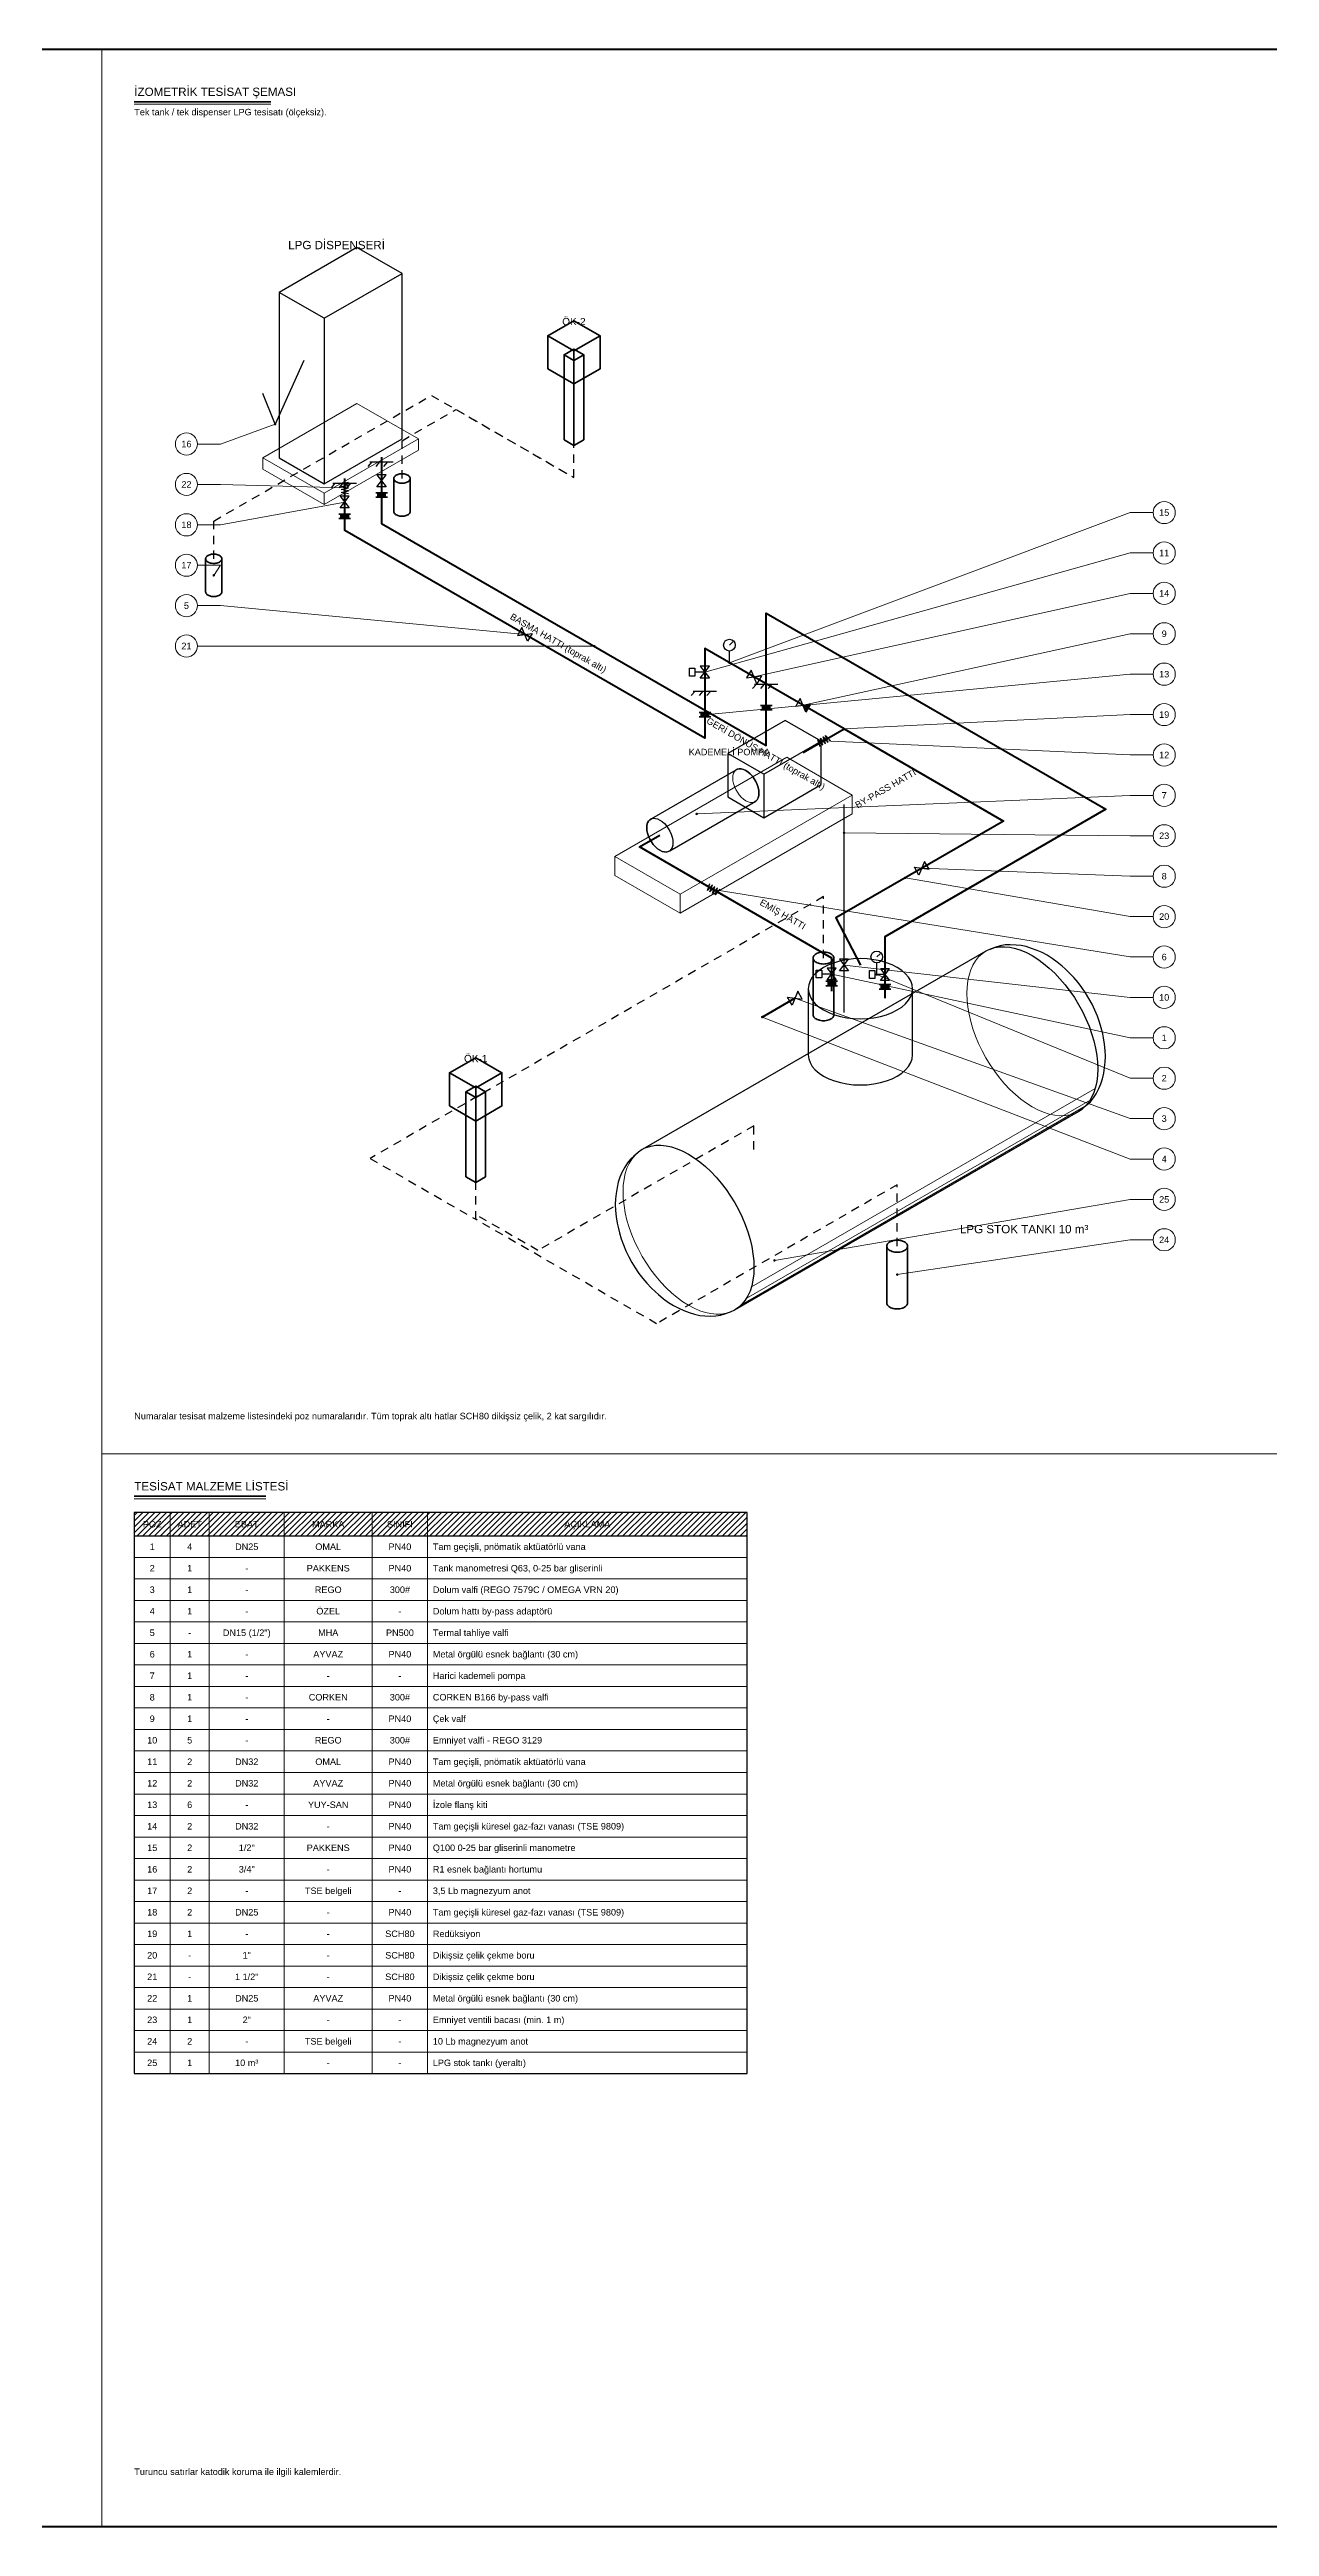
# Model space of a CAD drawing. Header units: metres. Extents: x -12 to 98, y -1 to 37.
# Drawn here: x 39.1 to 57.81, y -0.71 to 37.3 of the extents above; entities that cross this region are included whole.
import ezdxf
from ezdxf.enums import TextEntityAlignment as Align

# ---------------------------------------------------------------- set-up
doc = ezdxf.new("R2010")
doc.units = ezdxf.units.M
doc.header["$LTSCALE"] = 0.2
doc.linetypes.add('DASHED2', pattern=[0.762, 0.635, -0.127])
for name, color, linetype, lineweight in [('ANTET-INCE', 8, 'Continuous', 18), ('BALON', 7, 'Continuous', 18), ('BASLIK', 7, 'Continuous', 35), ('GIZLI', 8, 'DASHED2', 13), ('IZO', 7, 'Continuous', 25), ('IZO-HAT', 6, 'Continuous', 50), ('IZO-VANA', 3, 'Continuous', 25), ('KK-ANOT', 30, 'Continuous', 35), ('KK-IZOLASYON', 140, 'Continuous', 35), ('KK-KABLO', 5, 'DASHED2', 25), ('KK-OLCUM', 2, 'Continuous', 35), ('PAFTA', 7, 'Continuous', 70), ('PERSPEKTIF-INCE', 8, 'Continuous', 13), ('TABLO', 7, 'Continuous', 25), ('TABLO-INCE', 8, 'Continuous', 13), ('YAZI', 7, 'Continuous', 18)]:
    doc.layers.add(name, color=color, linetype=linetype, lineweight=lineweight)
doc.styles.add('ARIAL', font='arial.ttf')

msp = doc.modelspace()

# ---------------------------------------------------------------- hatches: boundary and pattern name
at = {"layer": 'BALON'}
h = msp.add_hatch(color=7, dxfattribs=at)
h.dxf.hatch_style = 1
edge = h.paths.add_edge_path()
edge.add_arc((42.5608, 31.5512), 0.02, 0, 360)
h = msp.add_hatch(color=7, dxfattribs=at)
h.dxf.hatch_style = 1
edge = h.paths.add_edge_path()
edge.add_arc((43.6282, 30.5725), 0.02, 0, 360)
h = msp.add_hatch(color=7, dxfattribs=at)
h.dxf.hatch_style = 1
edge = h.paths.add_edge_path()
edge.add_arc((43.6282, 30.355), 0.02, 0, 360)
h = msp.add_hatch(color=7, dxfattribs=at)
h.dxf.hatch_style = 1
edge = h.paths.add_edge_path()
edge.add_arc((41.619, 29.2312), 0.02, 0, 360)
h = msp.add_hatch(color=7, dxfattribs=at)
h.dxf.hatch_style = 1
edge = h.paths.add_edge_path()
edge.add_arc((46.3908, 28.325), 0.02, 0, 360)
h = msp.add_hatch(color=7, dxfattribs=at)
h.dxf.hatch_style = 1
edge = h.paths.add_edge_path()
edge.add_arc((47.4582, 28.1437), 0.02, 0, 360)
h = msp.add_hatch(color=7, dxfattribs=at)
h.dxf.hatch_style = 1
edge = h.paths.add_edge_path()
edge.add_arc((49.1534, 27.745), 0.02, 0, 360)
h = msp.add_hatch(color=7, dxfattribs=at)
h.dxf.hatch_style = 1
edge = h.paths.add_edge_path()
edge.add_arc((49.5302, 27.89), 0.02, 0, 360)
h = msp.add_hatch(color=7, dxfattribs=at)
h.dxf.hatch_style = 1
edge = h.paths.add_edge_path()
edge.add_arc((49.9069, 27.6725), 0.02, 0, 360)
h = msp.add_hatch(color=7, dxfattribs=at)
h.dxf.hatch_style = 1
edge = h.paths.add_edge_path()
edge.add_arc((49.1534, 27.0925), 0.02, 0, 360)
h = msp.add_hatch(color=7, dxfattribs=at)
h.dxf.hatch_style = 1
edge = h.paths.add_edge_path()
edge.add_arc((50.6603, 27.2375), 0.02, 0, 360)
h = msp.add_hatch(color=7, dxfattribs=at)
h.dxf.hatch_style = 1
edge = h.paths.add_edge_path()
edge.add_arc((50.9743, 26.6937), 0.02, 0, 360)
h = msp.add_hatch(color=7, dxfattribs=at)
h.dxf.hatch_style = 1
edge = h.paths.add_edge_path()
edge.add_arc((51.2882, 26.875), 0.02, 0, 360)
h = msp.add_hatch(color=7, dxfattribs=at)
h.dxf.hatch_style = 1
edge = h.paths.add_edge_path()
edge.add_arc((49.0279, 25.57), 0.02, 0, 360)
h = msp.add_hatch(color=7, dxfattribs=at)
h.dxf.hatch_style = 1
edge = h.paths.add_edge_path()
edge.add_arc((51.2882, 25.28), 0.02, 0, 360)
h = msp.add_hatch(color=7, dxfattribs=at)
h.dxf.hatch_style = 1
edge = h.paths.add_edge_path()
edge.add_arc((52.4811, 24.7362), 0.02, 0, 360)
h = msp.add_hatch(color=7, dxfattribs=at)
h.dxf.hatch_style = 1
edge = h.paths.add_edge_path()
edge.add_arc((49.279, 24.41), 0.02, 0, 360)
h = msp.add_hatch(color=7, dxfattribs=at)
h.dxf.hatch_style = 1
edge = h.paths.add_edge_path()
edge.add_arc((52.23, 24.5912), 0.02, 0, 360)
h = msp.add_hatch(color=7, dxfattribs=at)
h.dxf.hatch_style = 1
edge = h.paths.add_edge_path()
edge.add_arc((51.2882, 23.25), 0.02, 0, 360)
h = msp.add_hatch(color=7, dxfattribs=at)
h.dxf.hatch_style = 1
edge = h.paths.add_edge_path()
edge.add_arc((51.0998, 23.1122), 0.02, 0, 360)
h = msp.add_hatch(color=7, dxfattribs=at)
h.dxf.hatch_style = 1
edge = h.paths.add_edge_path()
edge.add_arc((51.7905, 23.105), 0.02, 0, 360)
h = msp.add_hatch(color=7, dxfattribs=at)
h.dxf.hatch_style = 1
edge = h.paths.add_edge_path()
edge.add_arc((50.0325, 22.4525), 0.02, 0, 360)
h = msp.add_hatch(color=7, dxfattribs=at)
h.dxf.hatch_style = 1
edge = h.paths.add_edge_path()
edge.add_arc((50.5348, 22.7425), 0.02, 0, 360)
h = msp.add_hatch(color=7, dxfattribs=at)
h.dxf.hatch_style = 1
edge = h.paths.add_edge_path()
edge.add_arc((50.2208, 18.7188), 0.02, 0, 360)
h = msp.add_hatch(color=7, dxfattribs=at)
h.dxf.hatch_style = 1
edge = h.paths.add_edge_path()
edge.add_arc((52.1044, 18.5012), 0.02, 0, 360)
at = {"layer": 'IZO-VANA'}
h = msp.add_hatch(color=256, dxfattribs=at)
h.dxf.hatch_style = 1
h.paths.add_polyline_path([(50.7033, 27.1319), (50.6603, 27.2375), (50.7733, 27.2531)])
at = {"layer": 'KK-IZOLASYON'}
h = msp.add_hatch(color=256, dxfattribs=at)
h.dxf.hatch_style = 1
h.paths.add_polyline_path([(44.1233, 30.4287), (44.1233, 30.4987), (44.2633, 30.4987), (44.2633, 30.4287)])
h = msp.add_hatch(color=256, dxfattribs=at)
h.dxf.hatch_style = 1
h.paths.add_polyline_path([(43.5582, 30.1025), (43.5582, 30.1725), (43.6982, 30.1725), (43.6982, 30.1025)])
h = msp.add_hatch(color=256, dxfattribs=at)
h.dxf.hatch_style = 1
h.paths.add_polyline_path([(49.0834, 27.0575), (49.0834, 27.1275), (49.2234, 27.1275), (49.2234, 27.0575)])
h = msp.add_hatch(color=256, dxfattribs=at)
h.dxf.hatch_style = 1
h.paths.add_polyline_path([(50.0252, 27.1662), (50.0252, 27.2362), (50.1652, 27.2362), (50.1652, 27.1662)])
h = msp.add_hatch(color=256, dxfattribs=at)
h.dxf.hatch_style = 1
h.paths.add_polyline_path([(51.0298, 22.9322), (51.0298, 23.0023), (51.1698, 23.0023), (51.1698, 22.9322)])
h = msp.add_hatch(color=256, dxfattribs=at)
h.dxf.hatch_style = 1
h.paths.add_polyline_path([(51.8461, 22.8815), (51.8461, 22.9515), (51.9861, 22.9515), (51.9861, 22.8815)])
at = {"layer": 'TABLO-INCE'}
h = msp.add_hatch(dxfattribs=at)
h.set_pattern_fill('ANSI31', color=256, scale=0.02)
h.paths.add_polyline_path([(40.4, 14.49), (49.8, 14.49), (49.8, 14.85), (40.4, 14.85)])

# ---------------------------------------------------------------- linework, layer by layer
at = {"layer": 'ANTET-INCE'}
for points in [[(39.9, -0.71), (39.9, 37.3)], [(39.9, 15.75), (58.2, 15.75)]]:
    msp.add_lwpolyline(points, dxfattribs=at)
at = {"layer": 'BALON'}
for points in [[(41.37, 31.2465), (41.72, 31.2465), (42.5608, 31.5512)], [(41.37, 30.6265), (41.72, 30.6265), (43.6282, 30.5725)], [(41.37, 30.0065), (41.72, 30.0065), (43.6282, 30.355)], [(56.03, 30.1945), (55.68, 30.1945), (49.5302, 27.89)], [(41.37, 29.3865), (41.72, 29.3865), (41.619, 29.2312)], [(56.03, 29.5745), (55.68, 29.5745), (49.1534, 27.745)], [(56.03, 28.9545), (55.68, 28.9545), (49.9069, 27.6725)], [(41.37, 28.7665), (41.72, 28.7665), (46.3908, 28.325)], [(41.37, 28.1465), (41.72, 28.1465), (47.4582, 28.1437)], [(56.03, 28.3345), (55.68, 28.3345), (50.6603, 27.2375)], [(56.03, 27.7145), (55.68, 27.7145), (49.1534, 27.0925)], [(56.03, 27.0945), (55.68, 27.0945), (51.2882, 26.875)], [(56.03, 26.4745), (55.68, 26.4745), (50.9743, 26.6937)], [(56.03, 25.8545), (55.68, 25.8545), (49.0279, 25.57)], [(56.03, 25.2345), (55.68, 25.2345), (51.2882, 25.28)], [(56.03, 24.6145), (55.68, 24.6145), (52.4811, 24.7362)], [(56.03, 23.3745), (55.68, 23.3745), (49.279, 24.41)], [(56.03, 23.9945), (55.68, 23.9945), (52.23, 24.5912)], [(56.03, 22.7545), (55.68, 22.7545), (51.2882, 23.25)], [(56.03, 22.1345), (55.68, 22.1345), (51.0998, 23.1122)], [(56.03, 21.5145), (55.68, 21.5145), (51.7905, 23.105)], [(56.03, 20.2745), (55.68, 20.2745), (50.0325, 22.4525)], [(56.03, 20.8945), (55.68, 20.8945), (50.5348, 22.7425)], [(56.03, 19.6545), (55.68, 19.6545), (50.2208, 18.7188)], [(56.03, 19.0345), (55.68, 19.0345), (52.1044, 18.5012)]]:
    msp.add_lwpolyline(points, dxfattribs=at)
for centre in [(41.2, 31.2465), (41.2, 30.6265), (41.2, 30.0065), (56.2, 30.1945), (56.2, 29.5745), (41.2, 29.3865), (41.2, 28.7665), (56.2, 28.9545), (41.2, 28.1465), (56.2, 28.3345), (56.2, 27.7145), (56.2, 27.0945), (56.2, 26.4745), (56.2, 25.8545), (56.2, 25.2345), (56.2, 24.6145), (56.2, 23.9945), (56.2, 23.3745), (56.2, 22.7545), (56.2, 22.1345), (56.2, 21.5145), (56.2, 20.8945), (56.2, 20.2745), (56.2, 19.6545), (56.2, 19.0345)]:
    msp.add_circle(centre, 0.17, dxfattribs=at)
at = {"layer": 'BASLIK'}
for points in [[(40.4, 36.5), (42.4972, 36.5)], [(40.4, 15.1), (42.4181, 15.1)]]:
    msp.add_lwpolyline(points, dxfattribs=at)
at = {"layer": 'GIZLI'}
for points in [[(49.5804, 26.121), (49.5834, 26.1595), (49.5925, 26.1934), (49.6073, 26.2215), (49.6274, 26.243), (49.6522, 26.2573)], [(49.9105, 25.7527), (49.8818, 25.7461), (49.85, 25.7473), (49.8162, 25.7564), (49.7813, 25.773), (49.7464, 25.7967), (49.7126, 25.8267), (49.6809, 25.8621), (49.6522, 25.9018), (49.6274, 25.9447), (49.6073, 25.9895), (49.5925, 26.0347), (49.5834, 26.079), (49.5804, 26.121)], [(53.1718, 22.815), (53.1756, 22.9139), (53.1871, 23.0076), (53.206, 23.0955), (53.2324, 23.1768), (53.2659, 23.2509), (53.3064, 23.3173), (53.3535, 23.3755), (53.4068, 23.4249), (53.466, 23.4654), (53.5307, 23.4964)], [(54.8867, 21.0046), (54.8221, 20.9736), (54.7526, 20.9521), (54.6787, 20.9404), (54.6009, 20.9386), (54.52, 20.9466), (54.4364, 20.9644), (54.3508, 20.9919), (54.2639, 21.0289), (54.1764, 21.075), (54.0888, 21.13), (54.0019, 21.1933), (53.9164, 21.2646), (53.8328, 21.3433), (53.7518, 21.4288), (53.6741, 21.5204), (53.6002, 21.6175), (53.5307, 21.7192), (53.466, 21.8249), (53.4068, 21.9337), (53.3535, 22.0448), (53.3064, 22.1573), (53.2659, 22.2704), (53.2324, 22.3833), (53.206, 22.495), (53.1871, 22.6048), (53.1756, 22.7117), (53.1718, 22.815)], [(47.8977, 19.77), (47.9015, 19.8689), (47.913, 19.9626), (47.9319, 20.0505), (47.9583, 20.1318), (47.9918, 20.2059), (48.0323, 20.2723), (48.0794, 20.3305), (48.1327, 20.3799), (48.1919, 20.4204), (48.2566, 20.4514)], [(49.6126, 17.9596), (49.548, 17.9286), (49.4785, 17.9071), (49.4046, 17.8954), (49.3269, 17.8936), (49.2459, 17.9016), (49.1623, 17.9194), (49.0767, 17.9469), (48.9899, 17.9839), (48.9023, 18.03), (48.8147, 18.085), (48.7278, 18.1483), (48.6423, 18.2196), (48.5587, 18.2983), (48.4777, 18.3838), (48.4, 18.4754), (48.3261, 18.5725), (48.2566, 18.6742), (48.1919, 18.7799), (48.1327, 18.8887), (48.0794, 18.9998), (48.0323, 19.1123), (47.9918, 19.2254), (47.9583, 19.3383), (47.9319, 19.45), (47.913, 19.5598), (47.9015, 19.6667), (47.8977, 19.77)]]:
    msp.add_lwpolyline(points, dxfattribs=at)
at = {"layer": 'IZO'}
for points in [[(42.6236, 31.0365), (43.3143, 30.6377), (44.5072, 31.3265), (44.5072, 33.864), (43.8166, 34.2627), (42.6236, 33.574)], [(49.505, 25.831), (50.0576, 25.512), (50.9366, 26.0195), (50.9366, 26.6865), (50.3841, 27.0055), (49.505, 26.498)], [(48.2619, 25.3597), (48.2649, 25.3177), (48.274, 25.2734), (48.2888, 25.2282), (48.3089, 25.1835), (48.3336, 25.1406), (48.3623, 25.1008), (48.3941, 25.0654), (48.4279, 25.0354), (48.4628, 25.0117), (48.4977, 24.9951), (48.5315, 24.9861), (48.5632, 24.9848), (48.5919, 24.9915), (48.6167, 25.0058), (49.9352, 25.767), (49.9553, 25.7885), (49.9701, 25.8166), (49.9792, 25.8505), (49.9822, 25.889), (49.9792, 25.931), (49.9701, 25.9753), (49.9553, 26.0205), (49.9352, 26.0653), (49.9105, 26.1082), (49.8818, 26.1479), (49.85, 26.1833), (49.8162, 26.2133), (49.7813, 26.237), (49.7464, 26.2536), (49.7126, 26.2627), (49.6809, 26.2639), (49.6522, 26.2573), (49.6274, 26.243), (48.3336, 25.496), (48.3089, 25.4817), (48.2888, 25.4602), (48.274, 25.4321), (48.2649, 25.3983)], [(48.2619, 25.3597), (48.2649, 25.3983), (48.274, 25.4321), (48.2888, 25.4602), (48.3089, 25.4817), (48.3336, 25.496), (48.3623, 25.5027), (48.3941, 25.5014), (48.4279, 25.4924), (48.4628, 25.4757), (48.4977, 25.4521), (48.5315, 25.4221), (48.5632, 25.3867), (48.5919, 25.3469), (48.6167, 25.304), (48.6368, 25.2593), (48.6516, 25.2141), (48.6607, 25.1698), (48.6637, 25.1277), (48.6607, 25.0892), (48.6516, 25.0554), (48.6368, 25.0273), (48.6167, 25.0058), (48.5919, 24.9915), (48.5632, 24.9848), (48.5315, 24.9861), (48.4977, 24.9951), (48.4628, 25.0117), (48.4279, 25.0354), (48.3941, 25.0654), (48.3623, 25.1008), (48.3336, 25.1406), (48.3089, 25.1835), (48.2888, 25.2282), (48.274, 25.2734), (48.2649, 25.3177)], [(47.7792, 19.5751), (47.7826, 19.4831), (47.7928, 19.3878), (47.8097, 19.29), (47.822, 19.2299), (47.8433, 19.1395), (47.8705, 19.0482), (47.9032, 18.9567), (47.9413, 18.8656), (47.9845, 18.7758), (48.0324, 18.6877), (48.0846, 18.6023), (48.1409, 18.5199), (48.2007, 18.4414), (48.2636, 18.3673), (48.3291, 18.2982), (48.3967, 18.2345), (48.4426, 18.1937), (48.5188, 18.1302), (48.5962, 18.0737), (48.6743, 18.0248), (48.7523, 17.9837), (48.8297, 17.9507), (48.913, 17.9181), (48.9944, 17.892), (49.0739, 17.875), (49.1509, 17.8674), (49.243, 17.8642), (49.3198, 17.866), (49.3928, 17.8775), (49.4615, 17.8987), (49.548, 17.9286), (49.6126, 17.9596), (54.8867, 21.0046), (54.9459, 21.0451), (55.0151, 21.1051), (55.0677, 21.1539), (55.1143, 21.2114), (55.1542, 21.277), (55.1975, 21.3584), (55.2294, 21.4289), (55.2545, 21.5063), (55.2725, 21.5898), (55.2859, 21.6782), (55.2961, 21.7618), (55.2995, 21.8499), (55.2961, 21.9419), (55.2859, 22.0372), (55.269, 22.135), (55.2567, 22.1951), (55.2353, 22.2855), (55.2082, 22.3768), (55.1755, 22.4683), (55.1374, 22.5594), (55.0942, 22.6492), (55.0463, 22.7373), (54.994, 22.8227), (54.9378, 22.9051), (54.878, 22.9836), (54.8151, 23.0577), (54.7496, 23.1268), (54.682, 23.1905), (54.6361, 23.2313), (54.5599, 23.2948), (54.4824, 23.3513), (54.4044, 23.4002), (54.3264, 23.4413), (54.249, 23.4743), (54.1657, 23.5069), (54.0843, 23.533), (54.0048, 23.55), (53.9278, 23.5576), (53.8356, 23.5608), (53.7589, 23.559), (53.6859, 23.5475), (53.6172, 23.5263), (53.5307, 23.4964), (53.466, 23.4654), (48.1919, 20.4204), (48.1327, 20.3799), (48.0636, 20.3199), (48.0109, 20.271), (47.9644, 20.2136), (47.9245, 20.148), (47.8812, 20.0666), (47.8493, 19.9961), (47.8242, 19.9187), (47.8062, 19.8352), (47.7928, 19.7468), (47.7826, 19.6632)], [(50.7402, 21.8725), (50.747, 21.8123), (50.7674, 21.7531), (50.801, 21.6959), (50.8473, 21.6418), (50.9053, 21.5916), (50.9743, 21.5463), (51.0529, 21.5065), (51.1398, 21.4729), (51.2335, 21.4462), (51.3325, 21.4268), (51.435, 21.4151), (51.5393, 21.4111), (51.6437, 21.4151), (51.7462, 21.4268), (51.8452, 21.4462), (51.9389, 21.4729), (52.0258, 21.5065), (52.1044, 21.5463), (52.1733, 21.5916), (52.2314, 21.6418), (52.2777, 21.6959), (52.3113, 21.7531), (52.3317, 21.8123), (52.3385, 21.8725), (52.3385, 22.8875), (52.3317, 22.9477), (52.3113, 23.0069), (52.2777, 23.0641), (52.2314, 23.1182), (52.1733, 23.1684), (52.1044, 23.2137), (52.0258, 23.2535), (51.9389, 23.2871), (51.8452, 23.3138), (51.7462, 23.3332), (51.6437, 23.3449), (51.5393, 23.3489), (51.435, 23.3449), (51.3325, 23.3332), (51.2335, 23.3138), (51.1398, 23.2871), (51.0529, 23.2535), (50.9743, 23.2137), (50.9053, 23.1684), (50.8473, 23.1182), (50.801, 23.0641), (50.7674, 23.0069), (50.747, 22.9477), (50.7402, 22.8875)], [(52.1044, 23.2137), (52.0258, 23.2535), (51.9389, 23.2871), (51.8452, 23.3138), (51.7462, 23.3332), (51.6437, 23.3449), (51.5393, 23.3489), (51.435, 23.3449), (51.3325, 23.3332), (51.2335, 23.3138), (51.1398, 23.2871), (51.0529, 23.2535), (50.9743, 23.2137), (50.9053, 23.1684), (50.8473, 23.1182), (50.801, 23.0641), (50.7674, 23.0069), (50.747, 22.9477), (50.7402, 22.8875), (50.747, 22.8273), (50.7674, 22.7681), (50.801, 22.7109), (50.8473, 22.6568), (50.9053, 22.6066), (50.9743, 22.5612), (51.0529, 22.5215), (51.1398, 22.4879), (51.2335, 22.4612), (51.3325, 22.4418), (51.435, 22.4301), (51.5393, 22.4261), (51.6437, 22.4301), (51.7462, 22.4418), (51.8452, 22.4612), (51.9389, 22.4879), (52.0258, 22.5215), (52.1044, 22.5612), (52.1733, 22.6066), (52.2314, 22.6568), (52.2777, 22.7109), (52.3113, 22.7681), (52.3317, 22.8273), (52.3385, 22.8875), (52.3317, 22.9477), (52.3113, 23.0069), (52.2777, 23.0641), (52.2314, 23.1182), (52.1733, 23.1684)]]:
    msp.add_lwpolyline(points, close=True, dxfattribs=at)
for points in [[(43.3143, 33.1752), (44.5072, 33.864)], [(43.3143, 33.1752), (42.6236, 33.574)], [(43.3143, 33.1752), (43.3143, 30.6377)], [(43.0003, 32.53), (42.5608, 31.5512), (42.3725, 32.0225)], [(44.0433, 30.9712), (43.9833, 30.9012)], [(44.0133, 30.9712), (44.3733, 30.9712)], [(44.1633, 30.9712), (44.1033, 30.9012)], [(44.2833, 30.9712), (44.2233, 30.9012)], [(43.4782, 30.645), (43.4182, 30.575)], [(43.4482, 30.645), (43.8082, 30.645)], [(43.5982, 30.645), (43.5382, 30.575)], [(43.7182, 30.645), (43.6582, 30.575)], [(49.0034, 27.455), (48.9434, 27.385)], [(48.9734, 27.455), (49.3334, 27.455)], [(49.1234, 27.455), (49.0634, 27.385)], [(49.2434, 27.455), (49.1834, 27.385)], [(49.9452, 27.5637), (49.8852, 27.4937)], [(49.9152, 27.5637), (50.2752, 27.5637)], [(50.0652, 27.5637), (50.0052, 27.4937)], [(50.1852, 27.5637), (50.1252, 27.4937)], [(50.0576, 26.179), (50.9366, 26.6865)], [(50.0576, 26.179), (49.505, 26.498)], [(49.6522, 26.2573), (49.6809, 26.2639), (49.7126, 26.2627), (49.7464, 26.2536), (49.7813, 26.237), (49.8162, 26.2133), (49.85, 26.1833), (49.8818, 26.1479), (49.9105, 26.1082), (49.9352, 26.0653), (49.9553, 26.0205), (49.9701, 25.9753), (49.9792, 25.931), (49.9822, 25.889), (49.9792, 25.8505), (49.9701, 25.8166), (49.9553, 25.7885), (49.9352, 25.767), (49.9105, 25.7527)], [(50.0576, 26.179), (50.0576, 25.512)], [(51.2882, 22.525), (51.2882, 25.715)], [(53.5307, 23.4964), (53.6002, 23.5179), (53.6741, 23.5296), (53.7518, 23.5314), (53.8328, 23.5234), (53.9164, 23.5056), (54.0019, 23.4781), (54.0888, 23.4411), (54.1764, 23.395), (54.2639, 23.34), (54.3508, 23.2767), (54.4364, 23.2054), (54.52, 23.1267), (54.6009, 23.0412), (54.6787, 22.9496), (54.7526, 22.8525), (54.8221, 22.7508), (54.8867, 22.6451), (54.9459, 22.5363), (54.9993, 22.4252), (55.0464, 22.3127), (55.0869, 22.1996), (55.1204, 22.0867), (55.1467, 21.975), (55.1657, 21.8652), (55.1772, 21.7583), (55.181, 21.655), (55.1772, 21.5561), (55.1657, 21.4624), (55.1467, 21.3745), (55.1204, 21.2932), (55.0869, 21.2191), (55.0464, 21.1527), (54.9993, 21.0945), (54.9459, 21.0451), (54.8867, 21.0046)], [(48.2566, 20.4514), (48.3261, 20.4729), (48.4, 20.4846), (48.4777, 20.4864), (48.5587, 20.4784), (48.6423, 20.4606), (48.7278, 20.4331), (48.8147, 20.3961), (48.9023, 20.35), (48.9899, 20.295), (49.0767, 20.2317), (49.1623, 20.1604), (49.2459, 20.0817), (49.3269, 19.9962), (49.4046, 19.9046), (49.4785, 19.8075), (49.548, 19.7058), (49.6126, 19.6001), (49.6719, 19.4913), (49.7252, 19.3802), (49.7723, 19.2677), (49.8128, 19.1546), (49.8463, 19.0417), (49.8727, 18.93), (49.8916, 18.8202), (49.9031, 18.7133), (49.9069, 18.61), (49.9031, 18.5111), (49.8916, 18.4174), (49.8727, 18.3295), (49.8463, 18.2482), (49.8128, 18.1741), (49.7723, 18.1077), (49.7252, 18.0495), (49.6719, 18.0001), (49.6126, 17.9596)]]:
    msp.add_lwpolyline(points, dxfattribs=at)
at = {"layer": 'IZO-HAT'}
for points in [[(44.1933, 31.0437), (44.1933, 30.0287), (50.0952, 26.6212), (50.0952, 28.6512), (55.3066, 25.6425), (51.9161, 23.685), (51.9161, 22.7425)], [(50.6603, 26.5125), (51.2882, 26.875), (49.1534, 28.1075), (49.1534, 26.73), (43.6282, 29.92), (43.6282, 30.7175)], [(51.2882, 26.875), (53.7369, 25.4612), (51.1626, 23.975), (51.5393, 23.25)], [(51.0998, 22.8512), (51.0998, 23.3587), (48.1489, 25.0625), (48.4628, 25.2437)], [(50.0325, 22.4525), (50.5348, 22.7425)]]:
    msp.add_lwpolyline(points, dxfattribs=at)
at = {"layer": 'IZO-VANA'}
for points in [[(43.5582, 30.265), (43.6982, 30.445), (43.5582, 30.445), (43.6982, 30.265)], [(44.1233, 30.5912), (44.2633, 30.7712), (44.1233, 30.7712), (44.2633, 30.5912)], [(46.4338, 28.2194), (46.3479, 28.4306), (46.2779, 28.3094), (46.5038, 28.3406)], [(48.9994, 27.685), (48.9154, 27.685), (48.9154, 27.805), (48.9994, 27.805)], [(49.0834, 27.655), (49.2234, 27.835), (49.0834, 27.835), (49.2234, 27.655)], [(49.9498, 27.5669), (49.8639, 27.7781), (49.7939, 27.6569), (50.0198, 27.6881)], [(50.7033, 27.1319), (50.6174, 27.3431), (50.5474, 27.2219), (50.7733, 27.2531)], [(52.3682, 24.7519), (52.5941, 24.7206), (52.5241, 24.8419), (52.4382, 24.6306)], [(51.0298, 23.0222), (51.1698, 23.2022), (51.0298, 23.2022), (51.1698, 23.0222)], [(51.2182, 23.16), (51.3582, 23.34), (51.2182, 23.34), (51.3582, 23.16)], [(51.8461, 23.015), (51.9861, 23.195), (51.8461, 23.195), (51.9861, 23.015)], [(50.4218, 22.7581), (50.6477, 22.7269), (50.5777, 22.8481), (50.4918, 22.6369)], [(50.9458, 23.0522), (50.8618, 23.0522), (50.8618, 23.1722), (50.9458, 23.1722)], [(51.7621, 23.045), (51.6781, 23.045), (51.6781, 23.165), (51.7621, 23.165)]]:
    msp.add_lwpolyline(points, close=True, dxfattribs=at)
for points in [[(43.6842, 30.4825), (43.5722, 30.505), (43.6842, 30.5275), (43.5722, 30.55), (43.6842, 30.5725), (43.5722, 30.595), (43.6842, 30.6175), (43.5722, 30.64), (43.6842, 30.6625)], [(49.5302, 28.16), (49.5802, 28.21)], [(49.5302, 27.89), (49.5302, 28.07)], [(49.1534, 27.745), (48.9994, 27.745)], [(50.9243, 26.6003), (50.8878, 26.7085), (50.9633, 26.6228), (50.9268, 26.731), (51.0023, 26.6453), (50.9657, 26.7535), (51.0412, 26.6678), (51.0047, 26.776), (51.0802, 26.6903)], [(49.385, 24.4135), (49.3095, 24.3278), (49.346, 24.436), (49.2705, 24.3503), (49.307, 24.4585), (49.2315, 24.3728), (49.268, 24.481), (49.1926, 24.3953), (49.2291, 24.5035)], [(51.7905, 23.375), (51.8405, 23.425)], [(51.7905, 23.105), (51.7905, 23.285)], [(51.0998, 23.1122), (50.9458, 23.1122)], [(51.9161, 23.105), (51.7621, 23.105)]]:
    msp.add_lwpolyline(points, dxfattribs=at)
for centre in [(49.5302, 28.16), (51.7905, 23.375)]:
    msp.add_circle(centre, 0.09, dxfattribs=at)
at = {"layer": 'KK-ANOT'}
for points in [[(44.3829, 30.21), (44.384, 30.2006), (44.3871, 30.1914), (44.3924, 30.1825), (44.3996, 30.1741), (44.4086, 30.1663), (44.4193, 30.1593), (44.4315, 30.1531), (44.4451, 30.1478), (44.4596, 30.1437), (44.475, 30.1407), (44.491, 30.1388), (44.5072, 30.1382), (44.5234, 30.1388), (44.5394, 30.1407), (44.5548, 30.1437), (44.5694, 30.1478), (44.5829, 30.1531), (44.5951, 30.1593), (44.6058, 30.1663), (44.6149, 30.1741), (44.6221, 30.1825), (44.6273, 30.1914), (44.6305, 30.2006), (44.6315, 30.21), (44.6315, 30.7175), (44.6305, 30.7269), (44.6273, 30.7361), (44.6221, 30.745), (44.6149, 30.7534), (44.6058, 30.7612), (44.5951, 30.7682), (44.5829, 30.7744), (44.5694, 30.7797), (44.5548, 30.7838), (44.5394, 30.7868), (44.5234, 30.7887), (44.5072, 30.7893), (44.491, 30.7887), (44.475, 30.7868), (44.4596, 30.7838), (44.4451, 30.7797), (44.4315, 30.7744), (44.4193, 30.7682), (44.4086, 30.7612), (44.3996, 30.7534), (44.3924, 30.745), (44.3871, 30.7361), (44.384, 30.7269), (44.3829, 30.7175)], [(44.5951, 30.7682), (44.5829, 30.7744), (44.5694, 30.7797), (44.5548, 30.7838), (44.5394, 30.7868), (44.5234, 30.7887), (44.5072, 30.7893), (44.491, 30.7887), (44.475, 30.7868), (44.4596, 30.7838), (44.4451, 30.7797), (44.4315, 30.7744), (44.4193, 30.7682), (44.4086, 30.7612), (44.3996, 30.7534), (44.3924, 30.745), (44.3871, 30.7361), (44.384, 30.7269), (44.3829, 30.7175), (44.384, 30.7081), (44.3871, 30.6989), (44.3924, 30.69), (44.3996, 30.6816), (44.4086, 30.6738), (44.4193, 30.6668), (44.4315, 30.6606), (44.4451, 30.6553), (44.4596, 30.6512), (44.475, 30.6482), (44.491, 30.6463), (44.5072, 30.6457), (44.5234, 30.6463), (44.5394, 30.6482), (44.5548, 30.6512), (44.5694, 30.6553), (44.5829, 30.6606), (44.5951, 30.6668), (44.6058, 30.6738), (44.6149, 30.6816), (44.6221, 30.69), (44.6273, 30.6989), (44.6305, 30.7081), (44.6315, 30.7175), (44.6305, 30.7269), (44.6273, 30.7361), (44.6221, 30.745), (44.6149, 30.7534), (44.6058, 30.7612)], [(41.4947, 28.9775), (41.4958, 28.9681), (41.4989, 28.9589), (41.5042, 28.95), (41.5114, 28.9416), (41.5204, 28.9338), (41.5311, 28.9267), (41.5433, 28.9206), (41.5569, 28.9153), (41.5714, 28.9112), (41.5868, 28.9082), (41.6028, 28.9063), (41.619, 28.9057), (41.6352, 28.9063), (41.6512, 28.9082), (41.6666, 28.9112), (41.6812, 28.9153), (41.6947, 28.9206), (41.7069, 28.9267), (41.7176, 28.9338), (41.7267, 28.9416), (41.7339, 28.95), (41.7391, 28.9589), (41.7423, 28.9681), (41.7433, 28.9775), (41.7433, 29.485), (41.7423, 29.4944), (41.7391, 29.5036), (41.7339, 29.5125), (41.7267, 29.5209), (41.7176, 29.5287), (41.7069, 29.5358), (41.6947, 29.5419), (41.6812, 29.5472), (41.6666, 29.5513), (41.6512, 29.5543), (41.6352, 29.5562), (41.619, 29.5568), (41.6028, 29.5562), (41.5868, 29.5543), (41.5714, 29.5513), (41.5569, 29.5472), (41.5433, 29.5419), (41.5311, 29.5358), (41.5204, 29.5287), (41.5114, 29.5209), (41.5042, 29.5125), (41.4989, 29.5036), (41.4958, 29.4944), (41.4947, 29.485)], [(41.7069, 29.5358), (41.6947, 29.5419), (41.6812, 29.5472), (41.6666, 29.5513), (41.6512, 29.5543), (41.6352, 29.5562), (41.619, 29.5568), (41.6028, 29.5562), (41.5868, 29.5543), (41.5714, 29.5513), (41.5569, 29.5472), (41.5433, 29.5419), (41.5311, 29.5358), (41.5204, 29.5287), (41.5114, 29.5209), (41.5042, 29.5125), (41.4989, 29.5036), (41.4958, 29.4944), (41.4947, 29.485), (41.4958, 29.4756), (41.4989, 29.4664), (41.5042, 29.4575), (41.5114, 29.4491), (41.5204, 29.4413), (41.5311, 29.4342), (41.5433, 29.4281), (41.5569, 29.4228), (41.5714, 29.4187), (41.5868, 29.4157), (41.6028, 29.4138), (41.619, 29.4132), (41.6352, 29.4138), (41.6512, 29.4157), (41.6666, 29.4187), (41.6812, 29.4228), (41.6947, 29.4281), (41.7069, 29.4342), (41.7176, 29.4413), (41.7267, 29.4491), (41.7339, 29.4575), (41.7391, 29.4664), (41.7423, 29.4756), (41.7433, 29.485), (41.7423, 29.4944), (41.7391, 29.5036), (41.7339, 29.5125), (41.7267, 29.5209), (41.7176, 29.5287)], [(50.8144, 22.4887), (50.8158, 22.4767), (50.8199, 22.4649), (50.8266, 22.4534), (50.8358, 22.4426), (50.8475, 22.4326), (50.8612, 22.4235), (50.877, 22.4155), (50.8943, 22.4088), (50.9131, 22.4035), (50.9329, 22.3996), (50.9534, 22.3973), (50.9743, 22.3965), (50.9951, 22.3973), (51.0156, 22.3996), (51.0354, 22.4035), (51.0542, 22.4088), (51.0716, 22.4155), (51.0873, 22.4235), (51.1011, 22.4326), (51.1127, 22.4426), (51.1219, 22.4534), (51.1286, 22.4649), (51.1327, 22.4767), (51.1341, 22.4887), (51.1341, 23.3587), (51.1327, 23.3708), (51.1286, 23.3826), (51.1219, 23.3941), (51.1127, 23.4049), (51.1011, 23.4149), (51.0873, 23.424), (51.0716, 23.432), (51.0542, 23.4387), (51.0354, 23.444), (51.0156, 23.4479), (50.9951, 23.4502), (50.9743, 23.451), (50.9534, 23.4502), (50.9329, 23.4479), (50.9131, 23.444), (50.8943, 23.4387), (50.877, 23.432), (50.8612, 23.424), (50.8475, 23.4149), (50.8358, 23.4049), (50.8266, 23.3941), (50.8199, 23.3826), (50.8158, 23.3708), (50.8144, 23.3587)], [(51.0873, 23.424), (51.0716, 23.432), (51.0542, 23.4387), (51.0354, 23.444), (51.0156, 23.4479), (50.9951, 23.4502), (50.9743, 23.451), (50.9534, 23.4502), (50.9329, 23.4479), (50.9131, 23.444), (50.8943, 23.4387), (50.877, 23.432), (50.8612, 23.424), (50.8475, 23.4149), (50.8358, 23.4049), (50.8266, 23.3941), (50.8199, 23.3826), (50.8158, 23.3708), (50.8144, 23.3587), (50.8158, 23.3467), (50.8199, 23.3349), (50.8266, 23.3234), (50.8358, 23.3126), (50.8475, 23.3026), (50.8612, 23.2935), (50.877, 23.2855), (50.8943, 23.2788), (50.9131, 23.2735), (50.9329, 23.2696), (50.9534, 23.2673), (50.9743, 23.2665), (50.9951, 23.2673), (51.0156, 23.2696), (51.0354, 23.2735), (51.0542, 23.2788), (51.0716, 23.2855), (51.0873, 23.2935), (51.1011, 23.3026), (51.1127, 23.3126), (51.1219, 23.3234), (51.1286, 23.3349), (51.1327, 23.3467), (51.1341, 23.3587), (51.1327, 23.3708), (51.1286, 23.3826), (51.1219, 23.3941), (51.1127, 23.4049), (51.1011, 23.4149)], [(51.9446, 18.0663), (51.946, 18.0542), (51.95, 18.0424), (51.9568, 18.0309), (51.966, 18.0201), (51.9776, 18.0101), (51.9914, 18.001), (52.0071, 17.993), (52.0245, 17.9863), (52.0433, 17.981), (52.0631, 17.9771), (52.0836, 17.9748), (52.1044, 17.974), (52.1253, 17.9748), (52.1458, 17.9771), (52.1656, 17.981), (52.1843, 17.9863), (52.2017, 17.993), (52.2174, 18.001), (52.2312, 18.0101), (52.2428, 18.0201), (52.2521, 18.0309), (52.2588, 18.0424), (52.2629, 18.0542), (52.2643, 18.0663), (52.2643, 18.9362), (52.2629, 18.9483), (52.2588, 18.9601), (52.2521, 18.9716), (52.2428, 18.9824), (52.2312, 18.9924), (52.2174, 19.0015), (52.2017, 19.0095), (52.1843, 19.0162), (52.1656, 19.0215), (52.1458, 19.0254), (52.1253, 19.0277), (52.1044, 19.0285), (52.0836, 19.0277), (52.0631, 19.0254), (52.0433, 19.0215), (52.0245, 19.0162), (52.0071, 19.0095), (51.9914, 19.0015), (51.9776, 18.9924), (51.966, 18.9824), (51.9568, 18.9716), (51.95, 18.9601), (51.946, 18.9483), (51.9446, 18.9362)], [(52.2174, 19.0015), (52.2017, 19.0095), (52.1843, 19.0162), (52.1656, 19.0215), (52.1458, 19.0254), (52.1253, 19.0277), (52.1044, 19.0285), (52.0836, 19.0277), (52.0631, 19.0254), (52.0433, 19.0215), (52.0245, 19.0162), (52.0071, 19.0095), (51.9914, 19.0015), (51.9776, 18.9924), (51.966, 18.9824), (51.9568, 18.9716), (51.95, 18.9601), (51.946, 18.9483), (51.9446, 18.9362), (51.946, 18.9242), (51.95, 18.9124), (51.9568, 18.9009), (51.966, 18.8901), (51.9776, 18.8801), (51.9914, 18.871), (52.0071, 18.863), (52.0245, 18.8563), (52.0433, 18.851), (52.0631, 18.8471), (52.0836, 18.8448), (52.1044, 18.844), (52.1253, 18.8448), (52.1458, 18.8471), (52.1656, 18.851), (52.1843, 18.8563), (52.2017, 18.863), (52.2174, 18.871), (52.2312, 18.8801), (52.2428, 18.8901), (52.2521, 18.9009), (52.2588, 18.9124), (52.2629, 18.9242), (52.2643, 18.9362), (52.2629, 18.9483), (52.2588, 18.9601), (52.2521, 18.9716), (52.2428, 18.9824), (52.2312, 18.9924)]]:
    msp.add_lwpolyline(points, close=True, dxfattribs=at)
at = {"layer": 'KK-IZOLASYON'}
for points in [[(44.1033, 30.4987), (44.2833, 30.4987)], [(44.1033, 30.4287), (44.2833, 30.4287)], [(43.5382, 30.1725), (43.7182, 30.1725)], [(43.5382, 30.1025), (43.7182, 30.1025)], [(49.0634, 27.1275), (49.2434, 27.1275)], [(49.0634, 27.0575), (49.2434, 27.0575)], [(50.0052, 27.2362), (50.1852, 27.2362)], [(50.0052, 27.1662), (50.1852, 27.1662)], [(51.0098, 23.0023), (51.1898, 23.0023)], [(51.0098, 22.9322), (51.1898, 22.9322)], [(51.8261, 22.9515), (52.0061, 22.9515)], [(51.8261, 22.8815), (52.0061, 22.8815)]]:
    msp.add_lwpolyline(points, dxfattribs=at)
at = {"layer": 'KK-KABLO'}
for points in [[(41.619, 29.485), (41.619, 30.065), (44.9593, 31.9935), (47.1443, 30.732), (47.1443, 31.312)], [(44.5072, 30.7175), (44.5072, 31.2975), (45.336, 31.776), (47.1443, 30.732), (47.1443, 31.312)], [(50.9743, 23.3587), (50.9743, 24.3012), (44.0175, 20.2847), (45.6374, 19.3495), (45.6374, 20.002)], [(49.9069, 20.4225), (49.9069, 20.785), (46.5917, 18.871), (45.6374, 19.422)], [(52.1044, 18.9362), (52.1044, 19.8788), (48.4126, 17.7472), (45.6374, 19.3495), (45.6374, 20.002)]]:
    msp.add_lwpolyline(points, dxfattribs=at)
at = {"layer": 'KK-OLCUM'}
for points in [[(46.7424, 32.3995), (47.1443, 32.1675), (47.5461, 32.3995), (47.5461, 32.907), (47.1443, 33.139), (46.7424, 32.907)], [(46.9936, 31.312), (47.1443, 31.225), (47.295, 31.312), (47.295, 32.617), (47.1443, 32.704), (46.9936, 32.617)], [(45.2355, 21.0895), (45.6374, 20.8575), (46.0392, 21.0895), (46.0392, 21.597), (45.6374, 21.829), (45.2355, 21.597)], [(45.4867, 20.002), (45.6374, 19.915), (45.7881, 20.002), (45.7881, 21.307), (45.6374, 21.394), (45.4867, 21.307)]]:
    msp.add_lwpolyline(points, close=True, dxfattribs=at)
for points in [[(47.1443, 32.675), (46.7424, 32.907)], [(47.1443, 32.675), (47.5461, 32.907)], [(47.1443, 32.53), (46.9936, 32.617)], [(47.1443, 32.675), (47.1443, 32.1675)], [(47.1443, 32.53), (47.295, 32.617)], [(47.1443, 32.53), (47.1443, 31.225)], [(45.6374, 21.365), (45.2355, 21.597)], [(45.6374, 21.22), (45.4867, 21.307)], [(45.6374, 21.365), (46.0392, 21.597)], [(45.6374, 21.365), (45.6374, 20.8575)], [(45.6374, 21.22), (45.7881, 21.307)], [(45.6374, 21.22), (45.6374, 19.915)]]:
    msp.add_lwpolyline(points, dxfattribs=at)
at = {"layer": 'PAFTA'}
msp.add_lwpolyline([(-12.26, -0.71), (97.6, -0.71), (97.6, 37.3), (-12.26, 37.3)], close=True, dxfattribs=at)
at = {"layer": 'PERSPEKTIF-INCE'}
for points in [[(42.3725, 30.8625), (43.3143, 30.3187), (44.7584, 31.1525), (44.7584, 31.3265), (43.8166, 31.8702), (42.3725, 31.0365)], [(47.7721, 24.6275), (48.7767, 24.0475), (51.4138, 25.57), (51.4138, 25.86), (50.4092, 26.44), (47.7721, 24.9175)]]:
    msp.add_lwpolyline(points, close=True, dxfattribs=at)
for points in [[(43.3143, 30.4927), (44.7584, 31.3265)], [(43.3143, 30.4927), (42.3725, 31.0365)], [(43.3143, 30.4927), (43.3143, 30.3187)], [(48.7767, 24.3375), (51.4138, 25.86)], [(48.7767, 24.3375), (47.7721, 24.9175)], [(48.7767, 24.3375), (48.7767, 24.0475)], [(49.868, 18.3127), (55.1421, 21.3577)], [(49.6249, 17.967), (54.899, 21.012)], [(49.6605, 17.9912), (54.9346, 21.0362)], [(49.715, 18.0389), (54.9891, 21.0839)], [(49.7893, 18.1333), (55.0634, 21.1783)]]:
    msp.add_lwpolyline(points, dxfattribs=at)
at = {"layer": 'TABLO'}
for points in [[(40.4, 14.49), (49.8, 14.49), (49.8, 14.85), (40.4, 14.85)], [(40.4, 6.24), (49.8, 6.24), (49.8, 14.85), (40.4, 14.85)]]:
    msp.add_lwpolyline(points, close=True, dxfattribs=at)
at = {"layer": 'TABLO-INCE'}
for points in [[(40.95, 6.24), (40.95, 14.85)], [(41.55, 6.24), (41.55, 14.85)], [(42.7, 6.24), (42.7, 14.85)], [(44.05, 6.24), (44.05, 14.85)], [(44.9, 6.24), (44.9, 14.85)], [(40.4, 14.16), (49.8, 14.16)], [(40.4, 13.83), (49.8, 13.83)], [(40.4, 13.5), (49.8, 13.5)], [(40.4, 13.17), (49.8, 13.17)], [(40.4, 12.84), (49.8, 12.84)], [(40.4, 12.51), (49.8, 12.51)], [(40.4, 12.18), (49.8, 12.18)], [(40.4, 11.85), (49.8, 11.85)], [(40.4, 11.52), (49.8, 11.52)], [(40.4, 11.19), (49.8, 11.19)], [(40.4, 10.86), (49.8, 10.86)], [(40.4, 10.53), (49.8, 10.53)], [(40.4, 10.2), (49.8, 10.2)], [(40.4, 9.87), (49.8, 9.87)], [(40.4, 9.54), (49.8, 9.54)], [(40.4, 9.21), (49.8, 9.21)], [(40.4, 8.88), (49.8, 8.88)], [(40.4, 8.55), (49.8, 8.55)], [(40.4, 8.22), (49.8, 8.22)], [(40.4, 7.89), (49.8, 7.89)], [(40.4, 7.56), (49.8, 7.56)], [(40.4, 7.23), (49.8, 7.23)], [(40.4, 6.9), (49.8, 6.9)], [(40.4, 6.57), (49.8, 6.57)], [(40.4, 6.24), (49.8, 6.24)]]:
    msp.add_lwpolyline(points, dxfattribs=at)
at = {"layer": 'YAZI'}
for points in [[(40.4, 36.46), (42.4972, 36.46)], [(40.4, 15.06), (42.4181, 15.06)]]:
    msp.add_lwpolyline(points, dxfattribs=at)

# ---------------------------------------------------------------- texts
at = {"layer": 'BASLIK', "style": 'ARIAL'}
for s, p in [('İZOMETRİK TESİSAT ŞEMASI', (40.4, 36.55)), ('TESİSAT MALZEME LİSTESİ', (40.4, 15.15))]:
    msp.add_text(s, height=0.1275, dxfattribs=at).set_placement(p, align=Align.BOTTOM_LEFT)
at = {"layer": 'YAZI', "style": 'ARIAL'}
msp.add_text('Tek tank / tek dispenser LPG tesisatı (ölçeksiz).', height=0.1, dxfattribs=at).set_placement((40.4, 36.39), align=Align.TOP_LEFT)
for s, height, p in [('LPG DİSPENSERİ', 0.1275, (43.5026, 34.1975)), ('KADEMELİ POMPA', 0.1, (49.5302, 26.44))]:
    msp.add_text(s, height=height, dxfattribs=at).set_placement(p, align=Align.BOTTOM_CENTER)
at = {"layer": 'YAZI', "color": 2, "style": 'ARIAL'}
for s, p in [('ÖK-2', (47.1443, 33.0375)), ('ÖK-1', (45.6374, 21.7275))]:
    msp.add_text(s, height=0.11, dxfattribs=at).set_placement(p, align=Align.BOTTOM_CENTER)
at = {"layer": 'YAZI', "style": 'ARIAL'}
for s, p in [('16', (41.2, 31.2465)), ('22', (41.2, 30.6265)), ('18', (41.2, 30.0065)), ('15', (56.2, 30.1945)), ('17', (41.2, 29.3865)), ('11', (56.2, 29.5745)), ('14', (56.2, 28.9545)), ('5', (41.2, 28.7665)), ('21', (41.2, 28.1465)), ('9', (56.2, 28.3345)), ('13', (56.2, 27.7145)), ('19', (56.2, 27.0945)), ('12', (56.2, 26.4745)), ('7', (56.2, 25.8545)), ('23', (56.2, 25.2345)), ('8', (56.2, 24.6145)), ('20', (56.2, 23.9945)), ('6', (56.2, 23.3745)), ('10', (56.2, 22.7545)), ('1', (56.2, 22.1345)), ('2', (56.2, 21.5145)), ('3', (56.2, 20.8945)), ('4', (56.2, 20.2745)), ('25', (56.2, 19.6545)), ('24', (56.2, 19.0345)), ('POZ', (40.675, 14.67)), ('ADET', (41.25, 14.67)), ('EBAT', (42.125, 14.67)), ('MARKA', (43.375, 14.67)), ('SINIFI', (44.475, 14.67)), ('AÇIKLAMA', (47.35, 14.67)), ('1', (40.675, 14.325)), ('4', (41.25, 14.325)), ('DN25', (42.125, 14.325)), ('OMAL', (43.375, 14.325)), ('PN40', (44.475, 14.325)), ('3', (40.675, 13.665)), ('2', (40.675, 13.995)), ('1', (41.25, 13.995)), ('1', (41.25, 13.665)), ('-', (42.125, 13.995)), ('PAKKENS', (43.375, 13.995)), ('REGO', (43.375, 13.665)), ('PN40', (44.475, 13.995)), ('300#', (44.475, 13.665)), ('4', (40.675, 13.335)), ('1', (41.25, 13.335)), ('-', (42.125, 13.665)), ('-', (42.125, 13.335)), ('ÖZEL', (43.375, 13.335)), ('-', (44.475, 13.335)), ('5', (40.675, 13.005)), ('-', (41.25, 13.005)), ('DN15 (1/2")', (42.125, 13.005)), ('MHA', (43.375, 13.005)), ('PN500', (44.475, 13.005)), ('6', (40.675, 12.675)), ('1', (41.25, 12.675)), ('-', (42.125, 12.675)), ('AYVAZ', (43.375, 12.675)), ('PN40', (44.475, 12.675)), ('7', (40.675, 12.345)), ('1', (41.25, 12.345)), ('-', (42.125, 12.345)), ('-', (43.375, 12.345)), ('-', (44.475, 12.345)), ('8', (40.675, 12.015)), ('1', (41.25, 12.015)), ('-', (42.125, 12.015)), ('CORKEN', (43.375, 12.015)), ('300#', (44.475, 12.015)), ('10', (40.675, 11.355)), ('9', (40.675, 11.685)), ('5', (41.25, 11.355)), ('1', (41.25, 11.685)), ('-', (42.125, 11.685)), ('REGO', (43.375, 11.355)), ('-', (43.375, 11.685)), ('PN40', (44.475, 11.685)), ('300#', (44.475, 11.355)), ('11', (40.675, 11.025)), ('2', (41.25, 11.025)), ('DN32', (42.125, 11.025)), ('-', (42.125, 11.355)), ('OMAL', (43.375, 11.025)), ('PN40', (44.475, 11.025)), ('12', (40.675, 10.695)), ('2', (41.25, 10.695)), ('DN32', (42.125, 10.695)), ('AYVAZ', (43.375, 10.695)), ('PN40', (44.475, 10.695)), ('14', (40.675, 10.035)), ('2', (41.25, 10.035)), ('DN32', (42.125, 10.035)), ('-', (43.375, 10.035)), ('PN40', (44.475, 10.035)), ('15', (40.675, 9.705)), ('2', (41.25, 9.705)), ('1/2"', (42.125, 9.705)), ('PAKKENS', (43.375, 9.705)), ('PN40', (44.475, 9.705)), ('16', (40.675, 9.375)), ('2', (41.25, 9.375)), ('3/4"', (42.125, 9.375)), ('-', (43.375, 9.375)), ('PN40', (44.475, 9.375)), ('18', (40.675, 8.715)), ('2', (41.25, 8.715)), ('DN25', (42.125, 8.715)), ('PN40', (44.475, 8.715)), ('19', (40.675, 8.385)), ('1', (41.25, 8.385)), ('-', (42.125, 8.385)), ('-', (43.375, 8.715)), ('-', (43.375, 8.385)), ('SCH80', (44.475, 8.385)), ('20', (40.675, 8.055)), ('-', (41.25, 8.055)), ('1"', (42.125, 8.055)), ('-', (43.375, 8.055)), ('SCH80', (44.475, 8.055)), ('21', (40.675, 7.725)), ('-', (41.25, 7.725)), ('1 1/2"', (42.125, 7.725)), ('-', (43.375, 7.725)), ('SCH80', (44.475, 7.725)), ('22', (40.675, 7.395)), ('1', (41.25, 7.395)), ('DN25', (42.125, 7.395)), ('AYVAZ', (43.375, 7.395)), ('PN40', (44.475, 7.395)), ('23', (40.675, 7.065)), ('1', (41.25, 7.065)), ('2"', (42.125, 7.065)), ('-', (43.375, 7.065)), ('-', (44.475, 7.065)), ('25', (40.675, 6.405)), ('1', (41.25, 6.405)), ('10 m³', (42.125, 6.405)), ('-', (43.375, 6.405)), ('-', (44.475, 6.405))]:
    msp.add_text(s, height=0.1, dxfattribs=at).set_placement(p, align=Align.MIDDLE_CENTER)
at = {"layer": 'YAZI', "color": 6, "style": 'ARIAL'}
for s, p in [('BASMA HATTI (toprak altı)', (46.1397, 28.5425)), ('EMİŞ HATTI', (49.9697, 24.1562))]:
    msp.add_text(s, height=0.1, rotation=-30, dxfattribs=at).set_placement(p, align=Align.BOTTOM_LEFT)
msp.add_text('GERİ DÖNÜŞ HATTI (toprak altı)', height=0.1, rotation=-30, dxfattribs=at).set_placement((49.2162, 27.0562), align=Align.TOP_LEFT)
msp.add_text('BY-PASS HATTI', height=0.1, rotation=30, dxfattribs=at).set_placement((52.4184, 26.15), align=Align.BOTTOM_RIGHT)
at = {"layer": 'YAZI', "style": 'ARIAL'}
msp.add_text('LPG STOK TANKI 10 m³', height=0.1275, dxfattribs=at).set_placement((54.0508, 19.2625), align=Align.TOP_CENTER)
at = {"layer": 'YAZI', "color": 8, "style": 'ARIAL'}
for s, p in [('Numaralar tesisat malzeme listesindeki poz numaralarıdır. Tüm toprak altı hatlar SCH80 dikişsiz çelik, 2 kat sargılıdır.', (40.4, 16.25)), ('Turuncu satırlar katodik koruma ile ilgili kalemlerdir.', (40.4, 0.05))]:
    msp.add_text(s, height=0.1, dxfattribs=at).set_placement(p, align=Align.BOTTOM_LEFT)
at = {"layer": 'YAZI', "style": 'ARIAL'}
for s, p in [('Tam geçişli, pnömatik aktüatörlü vana', (44.98, 14.325)), ('Tank manometresi Q63, 0-25 bar gliserinli', (44.98, 13.995)), ('Dolum valfi (REGO 7579C / OMEGA VRN 20)', (44.98, 13.665)), ('Dolum hattı by-pass adaptörü', (44.98, 13.335)), ('Termal tahliye valfi', (44.98, 13.005)), ('Metal örgülü esnek bağlantı (30 cm)', (44.98, 12.675)), ('Harici kademeli pompa', (44.98, 12.345)), ('CORKEN B166 by-pass valfi', (44.98, 12.015)), ('Çek valf', (44.98, 11.685)), ('Emniyet valfi - REGO 3129', (44.98, 11.355)), ('Tam geçişli, pnömatik aktüatörlü vana', (44.98, 11.025)), ('Metal örgülü esnek bağlantı (30 cm)', (44.98, 10.695)), ('Tam geçişli küresel gaz-fazı vanası (TSE 9809)', (44.98, 10.035)), ('Q100 0-25 bar gliserinli manometre', (44.98, 9.705)), ('R1 esnek bağlantı hortumu', (44.98, 9.375)), ('Tam geçişli küresel gaz-fazı vanası (TSE 9809)', (44.98, 8.715)), ('Redüksiyon', (44.98, 8.385)), ('Dikişsiz çelik çekme boru', (44.98, 8.055)), ('Dikişsiz çelik çekme boru', (44.98, 7.725)), ('Metal örgülü esnek bağlantı (30 cm)', (44.98, 7.395)), ('Emniyet ventili bacası (min. 1 m)', (44.98, 7.065)), ('LPG stok tankı (yeraltı)', (44.98, 6.405))]:
    msp.add_text(s, height=0.1, dxfattribs=at).set_placement(p, align=Align.MIDDLE_LEFT)
at = {"layer": 'YAZI', "color": 30, "style": 'ARIAL'}
for s, p in [('13', (40.675, 10.365)), ('6', (41.25, 10.365)), ('-', (42.125, 10.365)), ('YUY-SAN', (43.375, 10.365)), ('PN40', (44.475, 10.365)), ('17', (40.675, 9.045)), ('2', (41.25, 9.045)), ('-', (42.125, 9.045)), ('TSE belgeli', (43.375, 9.045)), ('-', (44.475, 9.045)), ('24', (40.675, 6.735)), ('2', (41.25, 6.735)), ('-', (42.125, 6.735)), ('TSE belgeli', (43.375, 6.735)), ('-', (44.475, 6.735))]:
    msp.add_text(s, height=0.1, dxfattribs=at).set_placement(p, align=Align.MIDDLE_CENTER)
for s, p in [('İzole flanş kiti', (44.98, 10.365)), ('3,5 Lb magnezyum anot', (44.98, 9.045)), ('10 Lb magnezyum anot', (44.98, 6.735))]:
    msp.add_text(s, height=0.1, dxfattribs=at).set_placement(p, align=Align.MIDDLE_LEFT)

doc.saveas('drawing.dxf')
